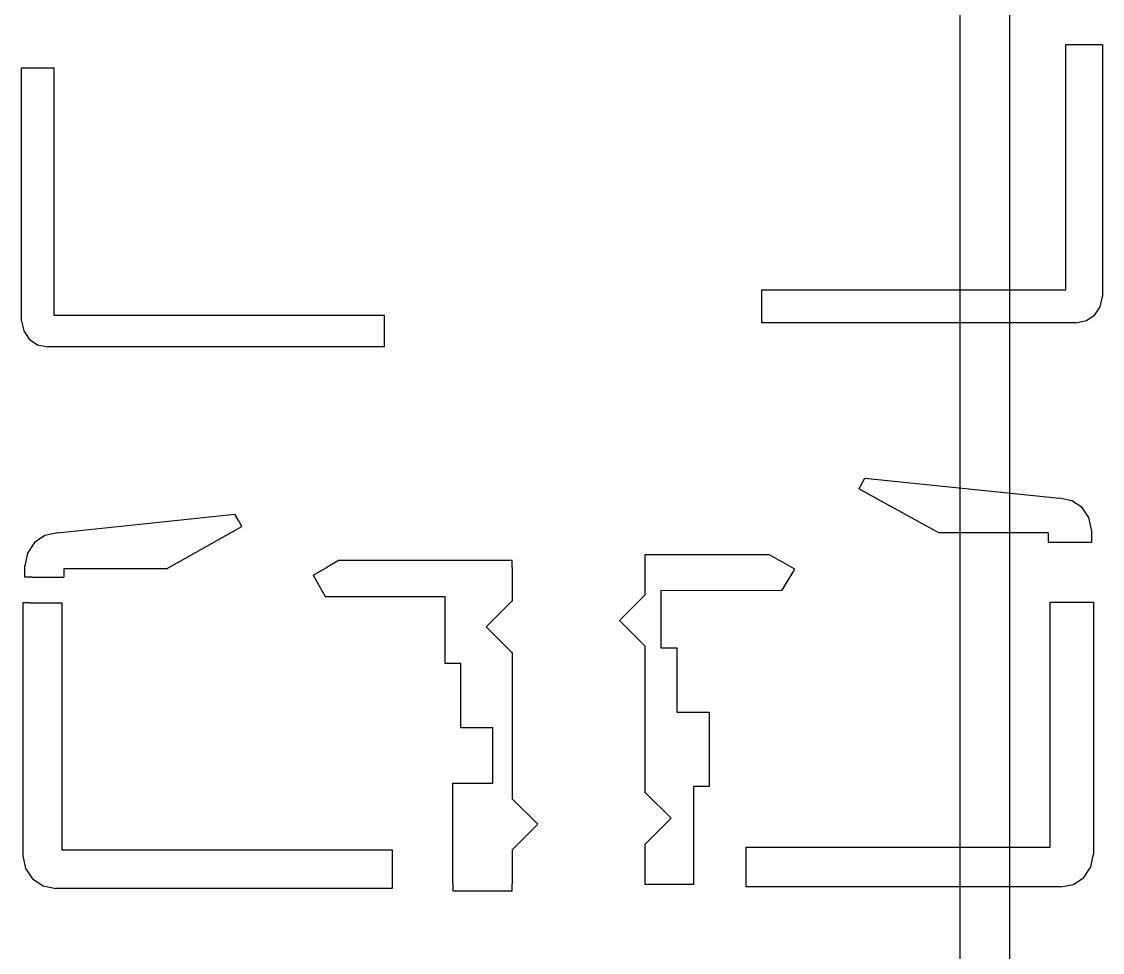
# Model space of a CAD drawing. Extents: x -353 to 646, y -933 to 332.
# Drawn here: x -78.2 to 11.9, y 176.7 to 254.3 of the extents above; entities that cross this region are included whole.
import ezdxf

# ---------------------------------------------------------------- set-up
doc = ezdxf.new("R2010")
doc.units = 0

msp = doc.modelspace()

# ---------------------------------------------------------------- linework, layer by layer
at = {"layer": 'Layer 1'}
for p, q in [((0, 320), (0, 75.2004)), ((8.8318, 231.923), (8.8318, 252.367)), ((8.8318, 252.367), (11.8856, 252.367)), ((11.8856, 252.367), (11.8856, 231.364)), ((-78.2088, 250.425), (-75.5221, 250.425)), ((-78.2088, 229.343), (-78.2088, 250.425)), ((-75.5221, 250.425), (-75.5221, 229.817)), ((-16.5373, 231.923), (8.8318, 231.923)), ((-16.5373, 231.923), (-16.5373, 229.179)), ((11.713193, 230.513207), (11.88483, 231.36344)), ((-75.5221, 229.817), (-47.9967, 229.817)), ((-47.9967, 229.817), (-47.9967, 227.159)), ((10.550825, 229.350722), (11.245106, 229.81888)), ((11.245106, 229.81888), (11.713193, 230.513207)), ((-78.2088, 229.343), (-78.037163, 228.492767)), ((9.70061, 229.179), (-16.5373, 229.179)), ((9.70061, 229.179), (10.550825, 229.350722)), ((-78.037163, 228.492767), (-77.569076, 227.79844)), ((-77.569076, 227.79844), (-76.874795, 227.330282)), ((-76.874795, 227.330282), (-76.02458, 227.15856)), ((-47.9967, 227.159), (-76.0239, 227.159)), ((-1.74021, 211.643), (-8.42622, 215.331)), ((-8.20328, 215.715), (-8.426218, 215.330772)), ((-8.20328, 215.715), (-7.920844, 216.203171)), ((-7.92084, 216.203), (8.31856, 214.54064)), ((9.349772, 214.333964), (8.31849, 214.54071)), ((10.193491, 213.768567), (9.349772, 214.333964)), ((10.764762, 212.928814), (10.193491, 213.768567)), ((-75.231, 211.653), (-60.431, 213.19995)), ((-60.1322, 212.681), (-60.431124, 213.200712)), ((-59.8469, 212.19), (-60.132204, 212.681038)), ((10.9787, 211.899), (10.764762, 212.928814)), ((-66.1293, 208.648), (-59.84688, 212.18993)), ((10.9795, 211.899), (10.9795, 210.869)), ((-77.138671, 210.834104), (-77.71591, 209.969329)), ((-76.282327, 211.423777), (-77.138671, 210.834104)), ((-75.231, 211.653), (-76.282327, 211.423777)), ((7.35868, 211.643), (-1.74021, 211.643)), ((7.35868, 211.643), (7.35868, 210.869)), ((7.35868, 210.869), (10.4117, 210.869)), ((10.4117, 210.869), (10.9795, 210.869)), ((-77.71591, 209.969329), (-77.92992, 208.9148)), ((-51.7924, 209.336), (-52.760856, 208.774711)), ((-37.3229, 209.336), (-51.7924, 209.336)), ((-37.3229, 208.772), (-37.3229, 209.336)), ((-26.2376, 209.853), (-15.8857, 209.853)), ((-26.2376, 209.288), (-26.2376, 209.853)), ((-26.2376, 206.475), (-26.2376, 209.288)), ((-15.8857, 209.853), (-14.905774, 209.288844)), ((-13.7574, 208.611), (-14.90578, 209.288417)), ((-77.9292, 207.954), (-77.9292, 208.916)), ((-66.1293, 208.648), (-74.6776, 208.648)), ((-74.6776, 208.648), (-74.6776, 207.954)), ((-53.9006, 208.123), (-52.76082, 208.775328)), ((-53.9006, 208.123), (-52.89057, 206.33663)), ((-37.3229, 208.772), (-37.3229, 205.95)), ((-14.7961, 206.861), (-13.75739, 208.61082)), ((-77.3644, 207.954), (-77.9292, 207.954)), ((-77.3644, 207.954), (-74.6776, 207.954)), ((-52.8906, 206.337), (-42.9107, 206.331271)), ((-42.9107, 200.765), (-42.9107, 206.331)), ((-26.2376, 206.475), (-28.37093, 204.34096)), ((-24.9108, 206.848), (-14.7961, 206.861631)), ((-24.9108, 206.848), (-24.9108, 202.063)), ((-78.107, 205.828), (-78.107, 184.732)), ((-77.5422, 205.828), (-78.107, 205.828)), ((-77.5422, 205.828), (-74.8554, 205.828)), ((-74.8554, 205.828), (-74.8554, 185.22)), ((-37.3509, 205.95), (-39.48494, 203.81596)), ((-37.3509, 205.95), (-37.3229, 205.95)), ((7.52786, 185.433), (7.52786, 205.876)), ((7.52786, 205.876), (10.5816, 205.876)), ((10.5816, 205.876), (11.1458, 205.876)), ((11.1458, 205.876), (11.1458, 184.863)), ((-39.4849, 203.816), (-37.35086, 201.68267)), ((-28.371, 204.341), (-26.23767, 202.20767)), ((-26.2348, 189.982), (-26.2348, 202.207)), ((-24.9108, 202.063), (-23.5789, 202.063)), ((-23.5789, 202.063), (-23.5789, 196.699)), ((-37.3509, 201.683), (-37.3229, 201.683)), ((-37.3229, 201.683), (-37.3229, 189.482)), ((-41.596, 200.765), (-42.9107, 200.765)), ((-41.596, 195.4), (-41.596, 200.765)), ((-23.5789, 196.699), (-20.8807, 196.699)), ((-20.8807, 196.699), (-20.8807, 190.487)), ((-38.9258, 195.4), (-41.596, 195.4)), ((-38.9258, 190.766), (-38.9258, 195.4)), ((-42.2591, 182.37), (-42.2591, 190.766)), ((-42.2591, 190.766), (-38.9258, 190.766)), ((-22.1961, 190.487), (-22.1961, 182.886)), ((-20.8807, 190.487), (-22.1961, 190.487)), ((-35.1896, 187.349), (-37.32293, 189.48233)), ((-26.2348, 189.982), (-26.2061, 189.982)), ((-24.0728, 187.848), (-26.20613, 189.98133)), ((-26.2061, 185.714), (-24.07277, 187.84804)), ((-37.3229, 185.215), (-35.18957, 187.34904)), ((-26.2348, 185.714), (-26.2061, 185.714)), ((-26.2348, 182.886), (-26.2348, 185.714)), ((-78.107, 184.732), (-77.886979, 183.666664)), ((-74.8554, 185.22), (-47.3308, 185.22)), ((-47.3308, 185.22), (-47.3308, 182.562)), ((-37.3229, 185.215), (-37.3229, 182.37)), ((-17.8412, 185.433), (7.52786, 185.433)), ((-17.8412, 185.433), (-17.8412, 182.689)), ((10.926643, 183.795537), (11.14577, 184.86213)), ((10.336776, 182.925243), (10.926643, 183.795537)), ((-77.886979, 183.666664), (-77.297074, 182.797546)), ((9.464131, 182.338861), (10.336776, 182.925243)), ((-77.297074, 182.797546), (-76.425036, 182.211965)), ((-76.425036, 182.211965), (-75.35862, 181.99724)), ((-47.3308, 181.998), (-75.3579, 181.998)), ((-47.3308, 182.562), (-47.3308, 181.998)), ((-42.2591, 182.37), (-42.2591, 181.805)), ((-37.3229, 181.805), (-37.3229, 182.37)), ((-26.2348, 182.322), (-26.2348, 182.886)), ((-22.1961, 182.322), (-26.2348, 182.322)), ((-22.1961, 182.886), (-22.1961, 182.322)), ((-17.8412, 182.689), (-17.8412, 182.124)), ((8.39667, 182.124), (-17.8412, 182.124)), ((8.39667, 182.124), (9.464131, 182.338861)), ((-42.2591, 181.805), (-37.3229, 181.805))]:
    msp.add_line(p, q, dxfattribs=at)
at = {"layer": '注意'}
msp.add_line((4.14097, 315.859), (4.14097, 84.1411), dxfattribs=at)

doc.saveas('drawing.dxf')
